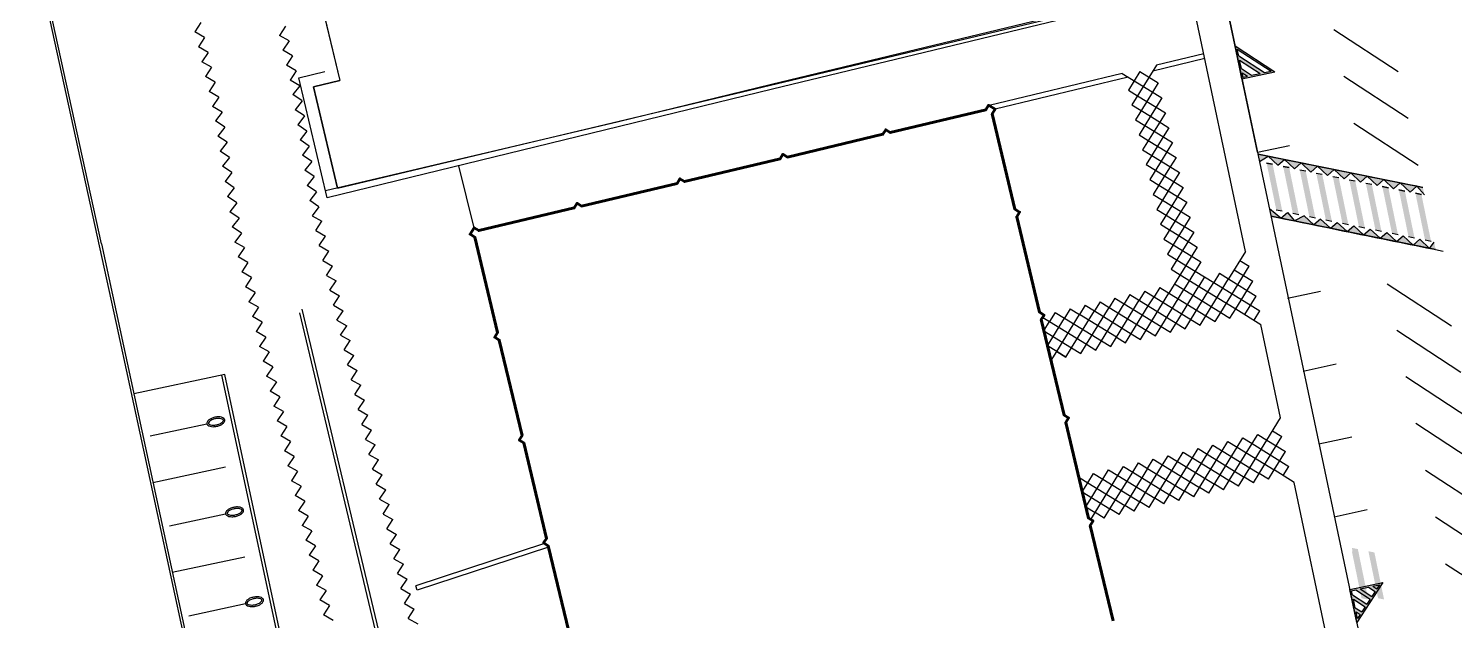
# Model space of a CAD drawing. Header units: millimetres. Extents: x 34038 to 35840, y 10511 to 10922.
# Drawn here: x 34078.7 to 34171.7, y 10635 to 10673.6 of the extents above; entities that cross this region are included whole.
import ezdxf

# ---------------------------------------------------------------- set-up
doc = ezdxf.new("R2010")
doc.units = ezdxf.units.MM
for name, color, linetype in [('_0', 7, 'Continuous'), ('MANTER', 150, 'Continuous'), ('MURO', 2, 'Continuous'), ('PINTURA BRANCA', 7, 'Continuous'), ('piso2', 2, 'Continuous')]:
    doc.layers.add(name, color=color, linetype=linetype)
doc.layers.add('PROJEÇÃO DAS EDIFICAÇÕES', color=4, linetype='Continuous', lineweight=60)

# ---------------------------------------------------------------- blocks, each defined once
blk = doc.blocks.new('12')
at = {"layer": 'PINTURA BRANCA'}
h = blk.add_hatch(color=256, dxfattribs=at)
h.paths.add_polyline_path([(709.506, 866.588), (709.335, 866.325), (709.243, 866.759)], flags=16)
h.paths.add_polyline_path([(709.185, 867.036), (709.616, 866.755), (709.834, 867.091), (709.068, 867.59)], flags=16)
h.paths.add_polyline_path([(710.335, 868.435), (710.598, 868.264), (710.769, 868.527)], flags=16)
h.paths.add_polyline_path([(710.058, 868.377), (710.489, 868.096), (710.27, 867.761), (709.504, 868.26)], flags=16)
h.paths.add_polyline_path([(710.985, 868.675), (709.287, 866.068), (708.832, 868.22)])
h.paths.add_polyline_path([(709.009, 867.866), (709.943, 867.258), (710.161, 867.593), (709.228, 868.201), (708.951, 868.143)], flags=16)
for p, q in [((708.832, 868.22), (710.985, 868.675)), ((709.287, 866.068), (708.832, 868.22)), ((708.951, 868.143), (709.228, 868.201)), ((709.009, 867.866), (708.951, 868.143)), ((709.228, 868.201), (710.161, 867.593)), ((710.985, 868.675), (709.287, 866.068)), ((709.504, 868.26), (710.058, 868.377)), ((709.504, 868.26), (710.27, 867.761)), ((710.058, 868.377), (710.489, 868.096)), ((710.489, 868.096), (710.27, 867.761)), ((710.335, 868.435), (710.769, 868.527)), ((710.335, 868.435), (710.598, 868.264)), ((710.769, 868.527), (710.598, 868.264)), ((709.009, 867.866), (709.943, 867.258)), ((709.185, 867.036), (709.068, 867.59)), ((709.068, 867.59), (709.834, 867.091)), ((709.185, 867.036), (709.616, 866.755)), ((709.834, 867.091), (709.616, 866.755)), ((710.161, 867.593), (709.943, 867.258)), ((709.335, 866.325), (709.243, 866.759)), ((709.243, 866.759), (709.506, 866.588)), ((709.506, 866.588), (709.335, 866.325))]:
    blk.add_line(p, q, dxfattribs=at)
blk = doc.blocks.new('A$C14A8398F')
for p, q in [((0.071, -2.334), (-0.429, -1.803)), ((0.071, -2.334), (0.571, -1.803)), ((1.071, -2.334), (0.571, -1.803)), ((1.071, -2.334), (1.571, -1.803)), ((2.071, -2.334), (1.571, -1.803)), ((2.071, -2.334), (2.571, -1.803)), ((3.071, -2.334), (2.571, -1.803)), ((3.071, -2.334), (3.571, -1.803)), ((4.071, -2.334), (3.571, -1.803)), ((4.071, -2.334), (4.571, -1.803)), ((5.071, -2.334), (4.571, -1.803)), ((5.071, -2.334), (5.571, -1.803)), ((6.071, -2.334), (5.571, -1.803)), ((6.071, -2.334), (6.571, -1.803)), ((7.071, -2.334), (6.571, -1.803)), ((7.071, -2.334), (7.571, -1.803)), ((8.071, -2.334), (7.571, -1.803))]:
    blk.add_line(p, q)

msp = doc.modelspace()

# ---------------------------------------------------------------- hatches: boundary and pattern name
at = {"layer": '_0'}
h = msp.add_hatch(color=2, dxfattribs=at)
h.dxf.hatch_style = 1
h.paths.add_polyline_path([(34169.678, 10663.225), (34169.283, 10663.305), (34169.78, 10662.736), (34169.704, 10663.105)])
h.paths.add_polyline_path([(34169.283, 10663.305), (34169.087, 10663.344), (34168.205, 10663.523), (34168.849, 10662.925)])
h.paths.add_polyline_path([(34168.205, 10663.523), (34168.009, 10663.563), (34167.323, 10663.702), (34167.127, 10663.741), (34167.77, 10663.143)])
h.paths.add_polyline_path([(34167.127, 10663.741), (34166.931, 10663.781), (34166.049, 10663.96), (34166.692, 10663.361)])
h.paths.add_polyline_path([(34166.049, 10663.96), (34165.853, 10663.999), (34165.167, 10664.138), (34164.971, 10664.178), (34165.614, 10663.579)])
h.paths.add_polyline_path([(34164.971, 10664.178), (34164.775, 10664.218), (34164.089, 10664.357), (34163.893, 10664.396), (34164.536, 10663.798)])
h.paths.add_polyline_path([(34163.893, 10664.396), (34163.697, 10664.436), (34162.815, 10664.615), (34163.458, 10664.016)])
h.paths.add_polyline_path([(34162.815, 10664.615), (34162.619, 10664.654), (34161.737, 10664.833), (34162.38, 10664.234)])
h.paths.add_polyline_path([(34161.737, 10664.833), (34161.54, 10664.873), (34160.658, 10665.051), (34161.302, 10664.452)])
h.paths.add_polyline_path([(34160.658, 10665.051), (34160.462, 10665.091), (34159.58, 10665.269), (34160.224, 10664.671)])
h.paths.add_polyline_path([(34159.58, 10665.269), (34159.384, 10665.309), (34158.915, 10665.404), (34159.019, 10664.914)])
h = msp.add_hatch(color=2, dxfattribs=at)
h.dxf.hatch_style = 1
h.paths.add_polyline_path([(34159.667, 10661.842), (34159.771, 10661.352), (34160.223, 10661.261), (34160.419, 10661.221)])
h.paths.add_polyline_path([(34160.855, 10661.601), (34160.419, 10661.221), (34161.301, 10661.042)])
h.paths.add_polyline_path([(34161.933, 10661.383), (34161.301, 10661.042), (34162.575, 10660.784)])
h.paths.add_polyline_path([(34163.011, 10661.165), (34162.575, 10660.784), (34163.653, 10660.566)])
h.paths.add_polyline_path([(34164.089, 10660.946), (34163.653, 10660.566), (34163.849, 10660.526), (34164.731, 10660.348)])
h.paths.add_polyline_path([(34165.167, 10660.728), (34164.731, 10660.348), (34164.927, 10660.308), (34165.81, 10660.129)])
h.paths.add_polyline_path([(34166.245, 10660.51), (34165.81, 10660.129), (34166.888, 10659.911)])
h.paths.add_polyline_path([(34167.324, 10660.292), (34166.888, 10659.911), (34167.966, 10659.693)])
h.paths.add_polyline_path([(34168.402, 10660.074), (34167.966, 10659.693), (34168.162, 10659.653), (34169.044, 10659.474)])
h.paths.add_polyline_path([(34169.48, 10659.855), (34169.044, 10659.474), (34169.24, 10659.435), (34170.122, 10659.256)])
h.paths.add_polyline_path([(34170.411, 10659.667), (34170.122, 10659.256), (34170.318, 10659.216), (34170.512, 10659.177)])
at = {"layer": 'PINTURA BRANCA'}
h = msp.add_hatch(color=256, dxfattribs=at)
h.paths.add_polyline_path([(34157.666, 10671.807), (34159.342, 10670.716), (34159.776, 10670.807), (34157.574, 10672.242)], flags=16)
h.paths.add_polyline_path([(34157.724, 10671.531), (34159.065, 10670.657), (34158.511, 10670.54), (34157.841, 10670.977)], flags=16)
h.paths.add_polyline_path([(34157.899, 10670.7), (34158.235, 10670.482), (34157.958, 10670.424)], flags=16)
h.paths.add_polyline_path([(34157.881, 10670.305), (34160.033, 10670.759), (34157.426, 10672.458)])
for color, points in [(256, [(34160.12, 10661.75), (34160.512, 10661.671), (34159.881, 10664.74), (34159.488, 10664.819)]), (256, [(34161.198, 10661.532), (34161.59, 10661.452), (34160.959, 10664.522), (34160.567, 10664.601)]), (256, [(34162.276, 10661.314), (34162.668, 10661.234), (34162.037, 10664.303), (34161.645, 10664.383)]), (256, [(34163.354, 10661.095), (34163.746, 10661.016), (34163.115, 10664.085), (34162.723, 10664.165)]), (256, [(34164.432, 10660.877), (34164.824, 10660.798), (34164.193, 10663.867), (34163.801, 10663.946)]), (256, [(34165.51, 10660.659), (34165.902, 10660.579), (34165.271, 10663.649), (34164.879, 10663.728)]), (256, [(34166.589, 10660.441), (34166.981, 10660.361), (34166.349, 10663.431), (34165.957, 10663.51)]), (256, [(34167.667, 10660.222), (34168.059, 10660.143), (34167.427, 10663.212), (34167.035, 10663.292)]), (256, [(34168.745, 10660.004), (34169.137, 10659.925), (34168.506, 10662.994), (34168.114, 10663.073)]), (256, [(34169.823, 10659.786), (34170.215, 10659.707), (34169.584, 10662.776), (34169.192, 10662.855)]), (256, [(34165.679, 10636.652), (34166.071, 10636.573), (34165.44, 10639.642), (34165.048, 10639.722)]), (256, [(34165.679, 10636.652), (34166.071, 10636.573), (34165.44, 10639.642), (34165.048, 10639.722)]), (2, [(34165.679, 10636.434), (34166.071, 10636.355), (34165.44, 10639.424), (34165.048, 10639.503)]), (256, [(34166.757, 10636.434), (34167.149, 10636.355), (34166.518, 10639.424), (34166.126, 10639.503)]), (256, [(34166.757, 10636.434), (34167.149, 10636.355), (34166.518, 10639.424), (34166.126, 10639.503)])]:
    msp.add_hatch(color=color, dxfattribs=at).paths.add_polyline_path(points)

# ---------------------------------------------------------------- linework, layer by layer
for p, q in [((34145.653, 10728.228), (34165.048, 10636.355)), ((34158.11, 10659.054), (34150.377, 10695.686)), ((34078.723, 10680.506), (34084.451, 10654.352)), ((34078.869, 10680.538), (34083.467, 10659.547)), ((34097.199, 10677.862), (34099.024, 10670.202)), ((34154.425, 10676.51), (34127.185, 10669.939)), ((34154.487, 10676.217), (34127.255, 10669.647)), ((34089.971, 10673.984), (34089.571, 10673.375)), ((34090.203, 10673.011), (34089.571, 10673.375)), ((34095.486, 10673.755), (34095.086, 10673.146)), ((34095.718, 10672.782), (34095.086, 10673.146)), ((34090.203, 10673.011), (34089.803, 10672.402)), ((34090.435, 10672.038), (34089.803, 10672.402)), ((34095.718, 10672.782), (34095.317, 10672.173)), ((34095.949, 10671.81), (34095.317, 10672.173)), ((34090.435, 10672.038), (34090.034, 10671.429)), ((34090.666, 10671.066), (34090.034, 10671.429)), ((34095.949, 10671.81), (34095.549, 10671.2)), ((34096.181, 10670.837), (34095.549, 10671.2)), ((34155.455, 10671.632), (34152.062, 10670.813)), ((34155.39, 10671.939), (34152.296, 10671.193)), ((34090.666, 10671.066), (34090.266, 10670.456)), ((34090.898, 10670.093), (34090.266, 10670.456)), ((34096.181, 10670.837), (34095.78, 10670.227)), ((34096.346, 10670.387), (34098.06, 10670.795)), ((34098.213, 10662.547), (34096.346, 10670.387)), ((34150.073, 10670.657), (34141.398, 10668.564)), ((34150.451, 10670.424), (34141.776, 10668.332)), ((34090.898, 10670.093), (34090.498, 10669.483)), ((34091.13, 10669.12), (34090.498, 10669.483)), ((34096.413, 10669.864), (34095.78, 10670.227)), ((34097.31, 10669.794), (34099.024, 10670.202)), ((34098.885, 10663.181), (34097.31, 10669.794)), ((34127.255, 10669.647), (34098.213, 10662.547)), ((34127.184, 10669.939), (34117.198, 10667.497)), ((34150.473, 10669.58), (34151.075, 10669.21)), ((34152.419, 10670.044), (34152.048, 10669.441)), ((34091.13, 10669.12), (34090.729, 10668.511)), ((34091.361, 10668.147), (34090.729, 10668.511)), ((34150.705, 10668.608), (34151.307, 10668.237)), ((34152.65, 10669.071), (34152.28, 10668.469)), ((34117.201, 10667.498), (34098.106, 10662.997)), ((34150.937, 10667.635), (34151.539, 10667.264)), ((34152.882, 10668.098), (34152.512, 10667.496)), ((34151.168, 10666.662), (34151.77, 10666.291)), ((34153.114, 10667.125), (34152.743, 10666.523)), ((34151.4, 10665.689), (34152.002, 10665.319)), ((34153.345, 10666.152), (34152.975, 10665.55)), ((34151.631, 10664.716), (34152.234, 10664.346)), ((34153.577, 10665.18), (34153.206, 10664.577)), ((34107.792, 10660.597), (34106.802, 10664.646)), ((34151.863, 10663.744), (34152.465, 10663.373)), ((34153.809, 10664.207), (34153.438, 10663.605)), ((34154.04, 10663.234), (34153.67, 10662.632)), ((34152.095, 10662.771), (34152.697, 10662.4)), ((34154.272, 10662.261), (34153.901, 10661.659)), ((34097.223, 10661.386), (34097.855, 10661.023)), ((34097.455, 10660.413), (34097.855, 10661.023)), ((34152.326, 10661.798), (34152.929, 10661.427)), ((34154.504, 10661.288), (34154.133, 10660.686)), ((34097.455, 10660.413), (34098.087, 10660.05)), ((34097.686, 10659.44), (34098.087, 10660.05)), ((34152.558, 10660.825), (34153.16, 10660.455)), ((34083.482, 10659.551), (34089.395, 10632.153)), ((34092.804, 10659.306), (34092.172, 10659.669)), ((34092.804, 10659.306), (34092.403, 10658.696)), ((34097.686, 10659.44), (34098.318, 10659.077)), ((34097.918, 10658.468), (34098.318, 10659.077)), ((34093.035, 10658.333), (34092.403, 10658.696)), ((34093.035, 10658.333), (34092.635, 10657.724)), ((34097.918, 10658.468), (34098.55, 10658.104)), ((34155.199, 10658.37), (34154.828, 10657.768)), ((34158.11, 10659.054), (34157.005, 10657.258)), ((34093.267, 10657.36), (34092.635, 10657.724)), ((34093.267, 10657.36), (34092.867, 10656.751)), ((34098.15, 10657.495), (34098.55, 10658.104)), ((34098.15, 10657.495), (34098.782, 10657.131)), ((34153.253, 10657.907), (34153.855, 10657.536)), ((34156.403, 10657.629), (34156.033, 10657.027)), ((34156.403, 10657.629), (34157.005, 10657.258)), ((34093.499, 10656.387), (34092.867, 10656.751)), ((34093.499, 10656.387), (34093.098, 10655.778)), ((34098.381, 10656.522), (34098.782, 10657.131)), ((34098.381, 10656.522), (34099.013, 10656.159)), ((34093.73, 10655.415), (34093.098, 10655.778)), ((34093.73, 10655.415), (34093.33, 10654.805)), ((34098.613, 10655.549), (34099.013, 10656.159)), ((34098.613, 10655.549), (34099.245, 10655.186)), ((34093.962, 10654.442), (34093.33, 10654.805)), ((34093.962, 10654.442), (34093.562, 10653.832)), ((34096.407, 10655.049), (34101.451, 10633.867)), ((34096.556, 10655.286), (34103.458, 10626.302)), ((34098.845, 10654.577), (34099.245, 10655.186)), ((34098.845, 10654.577), (34099.477, 10654.213)), ((34084.451, 10654.352), (34088.907, 10633.701)), ((34094.194, 10653.469), (34093.562, 10653.832)), ((34099.076, 10653.604), (34099.477, 10654.213)), ((34099.076, 10653.604), (34099.708, 10653.24)), ((34160.401, 10648.204), (34159.114, 10654.3)), ((34094.194, 10653.469), (34093.793, 10652.86)), ((34094.425, 10652.496), (34093.793, 10652.86)), ((34099.308, 10652.631), (34099.708, 10653.24)), ((34099.308, 10652.631), (34099.94, 10652.267)), ((34094.425, 10652.496), (34094.025, 10651.887)), ((34094.657, 10651.523), (34094.025, 10651.887)), ((34099.539, 10651.658), (34099.94, 10652.267)), ((34099.539, 10651.658), (34100.172, 10651.295)), ((34094.657, 10651.523), (34094.257, 10650.914)), ((34094.889, 10650.551), (34094.257, 10650.914)), ((34099.771, 10650.685), (34100.172, 10651.295)), ((34094.889, 10650.551), (34094.488, 10649.941)), ((34095.12, 10649.578), (34094.488, 10649.941)), ((34099.771, 10650.685), (34100.403, 10650.322)), ((34100.003, 10649.713), (34100.403, 10650.322)), ((34095.12, 10649.578), (34094.72, 10648.968)), ((34095.352, 10648.605), (34094.72, 10648.968)), ((34100.003, 10649.713), (34100.635, 10649.349)), ((34100.234, 10648.74), (34100.635, 10649.349)), ((34095.352, 10648.605), (34094.951, 10647.996)), ((34095.584, 10647.632), (34094.951, 10647.996)), ((34100.234, 10648.74), (34100.867, 10648.376)), ((34100.466, 10647.767), (34100.867, 10648.376)), ((34159.507, 10646.752), (34160.401, 10648.204)), ((34095.584, 10647.632), (34095.183, 10647.023)), ((34095.815, 10646.659), (34095.183, 10647.023)), ((34100.466, 10647.767), (34101.098, 10647.403)), ((34100.698, 10646.794), (34101.098, 10647.403)), ((34158.534, 10646.52), (34158.905, 10647.123)), ((34158.905, 10647.123), (34159.507, 10646.752)), ((34095.815, 10646.659), (34095.415, 10646.05)), ((34096.047, 10645.687), (34095.415, 10646.05)), ((34100.698, 10646.794), (34101.33, 10646.431)), ((34100.929, 10645.821), (34101.33, 10646.431)), ((34154.643, 10645.594), (34155.014, 10646.196)), ((34155.014, 10646.196), (34155.616, 10645.826)), ((34155.616, 10645.826), (34155.987, 10646.428)), ((34155.987, 10646.428), (34158.395, 10644.945)), ((34156.589, 10646.057), (34156.959, 10646.659)), ((34156.959, 10646.659), (34157.562, 10646.289)), ((34157.562, 10646.289), (34157.932, 10646.891)), ((34157.932, 10646.891), (34158.534, 10646.52)), ((34096.047, 10645.687), (34095.646, 10645.077)), ((34100.929, 10645.821), (34101.562, 10645.458)), ((34101.161, 10644.849), (34101.562, 10645.458)), ((34150.752, 10644.667), (34151.123, 10645.269)), ((34151.123, 10645.269), (34151.725, 10644.899)), ((34151.725, 10644.899), (34152.095, 10645.501)), ((34152.095, 10645.501), (34154.504, 10644.019)), ((34152.698, 10645.131), (34153.068, 10645.733)), ((34153.068, 10645.733), (34153.67, 10645.362)), ((34153.67, 10645.362), (34154.041, 10645.964)), ((34154.041, 10645.964), (34156.45, 10644.482)), ((34096.279, 10644.714), (34095.646, 10645.077)), ((34096.279, 10644.714), (34095.878, 10644.104)), ((34101.161, 10644.849), (34101.793, 10644.485)), ((34101.393, 10643.876), (34101.793, 10644.485)), ((34147.231, 10644.343), (34147.834, 10643.972)), ((34147.834, 10643.972), (34148.204, 10644.575)), ((34148.204, 10644.575), (34148.806, 10644.204)), ((34148.806, 10644.204), (34149.177, 10644.806)), ((34149.177, 10644.806), (34149.779, 10644.436)), ((34149.779, 10644.436), (34150.15, 10645.038)), ((34150.15, 10645.038), (34150.752, 10644.667)), ((34155.709, 10643.278), (34156.45, 10644.482)), ((34157.654, 10643.741), (34158.395, 10644.945)), ((34158.627, 10643.973), (34158.025, 10644.343)), ((34158.627, 10643.973), (34158.998, 10644.575)), ((34159.6, 10644.204), (34158.998, 10644.575)), ((34159.6, 10644.204), (34159.97, 10644.807)), ((34161.289, 10643.995), (34159.97, 10644.807)), ((34096.51, 10643.741), (34095.878, 10644.104)), ((34096.51, 10643.741), (34096.11, 10643.132)), ((34101.393, 10643.876), (34102.025, 10643.512)), ((34101.624, 10642.903), (34102.025, 10643.512)), ((34153.763, 10642.814), (34154.504, 10644.019)), ((34154.736, 10643.046), (34154.134, 10643.417)), ((34154.736, 10643.046), (34155.106, 10643.648)), ((34155.709, 10643.278), (34155.106, 10643.648)), ((34156.681, 10643.509), (34156.079, 10643.88)), ((34156.681, 10643.509), (34157.052, 10644.112)), ((34157.654, 10643.741), (34157.052, 10644.112)), ((34166.26, 10620.45), (34161.289, 10643.995)), ((34096.742, 10642.768), (34096.11, 10643.132)), ((34096.742, 10642.768), (34096.341, 10642.159)), ((34101.624, 10642.903), (34102.257, 10642.539)), ((34101.856, 10641.93), (34102.257, 10642.539)), ((34149.872, 10641.888), (34150.242, 10642.49)), ((34150.845, 10642.119), (34150.242, 10642.49)), ((34150.845, 10642.119), (34151.215, 10642.722)), ((34151.817, 10642.351), (34151.215, 10642.722)), ((34151.817, 10642.351), (34152.188, 10642.953)), ((34152.79, 10642.583), (34152.188, 10642.953)), ((34152.79, 10642.583), (34153.161, 10643.185)), ((34153.763, 10642.814), (34153.161, 10643.185)), ((34096.974, 10641.795), (34096.341, 10642.159)), ((34096.974, 10641.795), (34096.573, 10641.186)), ((34101.856, 10641.93), (34102.488, 10641.567)), ((34102.088, 10640.957), (34102.488, 10641.567)), ((34148.019, 10641.575), (34148.297, 10642.027)), ((34148.899, 10641.656), (34148.297, 10642.027)), ((34148.899, 10641.656), (34149.27, 10642.258)), ((34149.872, 10641.888), (34149.27, 10642.258)), ((34097.205, 10640.823), (34096.573, 10641.186)), ((34097.205, 10640.823), (34096.805, 10640.213)), ((34102.088, 10640.957), (34102.72, 10640.594)), ((34102.319, 10639.985), (34102.72, 10640.594)), ((34097.437, 10639.85), (34096.805, 10640.213)), ((34097.437, 10639.85), (34097.036, 10639.24)), ((34102.319, 10639.985), (34102.951, 10639.621)), ((34102.551, 10639.012), (34102.951, 10639.621)), ((34112.383, 10640.004), (34103.98, 10637.25)), ((34112.649, 10639.776), (34104.083, 10636.968)), ((34097.669, 10638.877), (34097.036, 10639.24)), ((34097.669, 10638.877), (34097.268, 10638.268)), ((34102.551, 10639.012), (34103.183, 10638.648)), ((34102.783, 10638.039), (34103.183, 10638.648)), ((34097.9, 10637.904), (34097.268, 10638.268)), ((34097.9, 10637.904), (34097.5, 10637.295)), ((34102.783, 10638.039), (34103.415, 10637.675)), ((34098.132, 10636.931), (34097.5, 10637.295)), ((34098.132, 10636.931), (34097.731, 10636.322)), ((34103.014, 10637.066), (34103.415, 10637.675)), ((34103.014, 10637.066), (34103.646, 10636.703)), ((34104.083, 10636.968), (34103.98, 10637.25)), ((34098.363, 10635.959), (34097.731, 10636.322)), ((34098.363, 10635.959), (34097.963, 10635.349)), ((34103.246, 10636.093), (34103.646, 10636.703)), ((34103.246, 10636.093), (34103.878, 10635.73)), ((34165.048, 10636.355), (34165.631, 10633.568)), ((34098.595, 10634.986), (34097.963, 10635.349)), ((34103.478, 10635.121), (34103.878, 10635.73)), ((34103.478, 10635.121), (34104.11, 10634.757))]:
    msp.add_line(p, q)
at = {"color": 9}
for p, q in [((34152.296, 10671.193), (34150.705, 10668.608)), ((34150.073, 10670.657), (34151.446, 10669.812)), ((34151.214, 10670.785), (34150.473, 10669.58)), ((34151.214, 10670.785), (34152.419, 10670.044)), ((34151.446, 10669.812), (34152.65, 10669.071)), ((34152.048, 10669.441), (34151.678, 10668.839)), ((34151.678, 10668.839), (34150.937, 10667.635)), ((34151.075, 10669.21), (34151.678, 10668.839)), ((34151.678, 10668.839), (34152.882, 10668.098)), ((34152.28, 10668.469), (34151.909, 10667.866)), ((34151.909, 10667.866), (34151.168, 10666.662)), ((34151.307, 10668.237), (34151.909, 10667.866)), ((34151.909, 10667.866), (34153.114, 10667.125)), ((34152.512, 10667.496), (34152.141, 10666.894)), ((34152.141, 10666.894), (34151.4, 10665.689)), ((34151.539, 10667.264), (34152.141, 10666.894)), ((34152.141, 10666.894), (34153.345, 10666.152)), ((34152.743, 10666.523), (34152.373, 10665.921)), ((34152.373, 10665.921), (34151.631, 10664.716)), ((34151.77, 10666.291), (34152.373, 10665.921)), ((34152.373, 10665.921), (34153.577, 10665.18)), ((34152.604, 10664.948), (34151.863, 10663.744)), ((34152.002, 10665.319), (34152.604, 10664.948)), ((34152.975, 10665.55), (34152.604, 10664.948)), ((34152.604, 10664.948), (34153.809, 10664.207)), ((34152.836, 10663.975), (34152.095, 10662.771)), ((34152.234, 10664.346), (34152.836, 10663.975)), ((34153.206, 10664.577), (34152.836, 10663.975)), ((34152.836, 10663.975), (34154.04, 10663.234)), ((34153.068, 10663.002), (34152.326, 10661.798)), ((34152.465, 10663.373), (34153.068, 10663.002)), ((34153.438, 10663.605), (34153.068, 10663.002)), ((34153.068, 10663.002), (34154.272, 10662.261)), ((34153.299, 10662.03), (34152.558, 10660.825)), ((34152.697, 10662.4), (34153.299, 10662.03)), ((34153.67, 10662.632), (34153.299, 10662.03)), ((34153.299, 10662.03), (34154.504, 10661.288)), ((34153.531, 10661.057), (34152.79, 10659.852)), ((34152.929, 10661.427), (34153.531, 10661.057)), ((34153.901, 10661.659), (34153.531, 10661.057)), ((34153.531, 10661.057), (34154.735, 10660.316)), ((34153.763, 10660.084), (34153.021, 10658.88)), ((34153.16, 10660.455), (34153.763, 10660.084)), ((34154.133, 10660.686), (34153.763, 10660.084)), ((34153.763, 10660.084), (34154.967, 10659.343)), ((34154.735, 10660.316), (34153.994, 10659.111)), ((34152.79, 10659.852), (34153.994, 10659.111)), ((34153.994, 10659.111), (34153.253, 10657.907)), ((34153.994, 10659.111), (34155.199, 10658.37)), ((34154.967, 10659.343), (34154.226, 10658.138)), ((34153.021, 10658.88), (34154.226, 10658.138)), ((34157.743, 10658.457), (34158.345, 10658.086)), ((34153.855, 10657.536), (34155.662, 10656.424)), ((34154.828, 10657.768), (34154.087, 10656.563)), ((34155.43, 10657.397), (34155.06, 10656.795)), ((34155.523, 10654.849), (34157.005, 10657.258)), ((34156.496, 10655.081), (34158.345, 10658.086)), ((34157.005, 10657.258), (34158.812, 10656.147)), ((34157.376, 10657.861), (34158.58, 10657.119)), ((34151.632, 10653.923), (34153.114, 10656.332)), ((34153.485, 10656.934), (34154.087, 10656.563)), ((34153.577, 10654.386), (34155.06, 10656.795)), ((34153.716, 10655.961), (34154.087, 10656.563)), ((34154.087, 10656.563), (34156.496, 10655.081)), ((34155.662, 10656.424), (34157.469, 10655.313)), ((34156.033, 10657.027), (34159.038, 10655.178)), ((34157.469, 10655.313), (34158.58, 10657.119)), ((34147.741, 10652.996), (34149.223, 10655.405)), ((34148.713, 10653.228), (34150.196, 10655.637)), ((34149.223, 10655.405), (34151.632, 10653.923)), ((34149.686, 10653.46), (34151.169, 10655.868)), ((34150.196, 10655.637), (34152.605, 10654.154)), ((34151.771, 10655.498), (34152.141, 10656.1)), ((34151.771, 10655.498), (34153.577, 10654.386)), ((34152.141, 10656.1), (34154.55, 10654.618)), ((34153.716, 10655.961), (34155.523, 10654.849)), ((34158.071, 10654.942), (34158.812, 10656.147)), ((34144.961, 10653.876), (34145.332, 10654.479)), ((34145.193, 10652.903), (34146.305, 10654.71)), ((34145.332, 10654.479), (34147.741, 10652.996)), ((34145.795, 10652.533), (34147.277, 10654.942)), ((34146.305, 10654.71), (34148.713, 10653.228)), ((34146.768, 10652.765), (34148.25, 10655.173)), ((34149.686, 10653.46), (34147.277, 10654.942)), ((34148.25, 10655.173), (34150.659, 10653.691)), ((34158.667, 10654.575), (34159.038, 10655.178)), ((34144.961, 10653.876), (34146.768, 10652.765)), ((34145.795, 10652.533), (34145.193, 10652.903)), ((34158.998, 10644.575), (34160.48, 10646.984)), ((34159.878, 10647.354), (34160.48, 10646.984)), ((34155.106, 10643.648), (34156.589, 10646.057)), ((34156.45, 10644.482), (34157.562, 10646.289)), ((34157.052, 10644.112), (34158.534, 10646.52)), ((34157.562, 10646.289), (34159.97, 10644.807)), ((34158.395, 10644.945), (34159.507, 10646.752)), ((34158.534, 10646.52), (34160.943, 10645.038)), ((34159.507, 10646.752), (34160.712, 10646.011)), ((34151.215, 10642.722), (34152.698, 10645.131)), ((34152.188, 10642.953), (34153.67, 10645.362)), ((34153.161, 10643.185), (34154.643, 10645.594)), ((34153.67, 10645.362), (34156.079, 10643.88)), ((34154.504, 10644.019), (34155.616, 10645.826)), ((34155.616, 10645.826), (34158.025, 10644.343)), ((34159.97, 10644.807), (34160.712, 10646.011)), ((34147.695, 10642.397), (34148.806, 10644.204)), ((34148.297, 10642.027), (34149.779, 10644.436)), ((34148.806, 10644.204), (34151.215, 10642.722)), ((34149.27, 10642.258), (34150.752, 10644.667)), ((34149.779, 10644.436), (34152.188, 10642.953)), ((34151.725, 10644.899), (34150.242, 10642.49)), ((34150.752, 10644.667), (34153.161, 10643.185)), ((34151.725, 10644.899), (34154.134, 10643.417)), ((34156.45, 10644.482), (34157.052, 10644.112)), ((34160.573, 10644.436), (34160.943, 10645.038)), ((34147.463, 10643.37), (34147.834, 10643.972)), ((34147.463, 10643.37), (34149.27, 10642.258)), ((34147.834, 10643.972), (34150.242, 10642.49)), ((34147.695, 10642.397), (34148.297, 10642.027))]:
    msp.add_line(p, q, dxfattribs=at)
at = {"color": 8}
for p, q in [((34158.395, 10644.945), (34158.998, 10644.575)), ((34154.504, 10644.019), (34155.106, 10643.648))]:
    msp.add_line(p, q, dxfattribs=at)
at = {"layer": '_0', "color": 2}
for p, q in [((34158.891, 10665.52), (34155.35, 10682.292)), ((34169.676, 10663.225), (34158.914, 10665.404)), ((34158.914, 10665.404), (34159.384, 10665.309)), ((34159.019, 10664.914), (34159.58, 10665.269)), ((34159.384, 10665.309), (34159.776, 10665.23)), ((34159.488, 10664.819), (34159.881, 10664.74)), ((34159.58, 10665.269), (34160.224, 10664.671)), ((34159.776, 10665.23), (34160.462, 10665.091)), ((34160.224, 10664.671), (34160.658, 10665.051)), ((34160.462, 10665.091), (34160.854, 10665.011)), ((34160.658, 10665.051), (34161.302, 10664.452)), ((34160.854, 10665.011), (34161.54, 10664.873)), ((34161.302, 10664.452), (34161.737, 10664.833)), ((34161.54, 10664.873), (34161.933, 10664.793)), ((34161.737, 10664.833), (34162.38, 10664.234)), ((34161.933, 10664.793), (34162.619, 10664.654)), ((34162.619, 10664.654), (34163.011, 10664.575)), ((34160.567, 10664.601), (34160.959, 10664.522)), ((34161.645, 10664.383), (34162.037, 10664.304)), ((34162.38, 10664.234), (34162.815, 10664.615)), ((34162.723, 10664.165), (34163.115, 10664.085)), ((34162.815, 10664.615), (34163.458, 10664.016)), ((34163.011, 10664.575), (34163.697, 10664.436)), ((34163.458, 10664.016), (34163.893, 10664.396)), ((34163.697, 10664.436), (34164.089, 10664.357)), ((34163.801, 10663.946), (34164.193, 10663.867)), ((34163.893, 10664.396), (34164.536, 10663.798)), ((34164.089, 10664.357), (34164.775, 10664.218)), ((34164.536, 10663.798), (34164.971, 10664.178)), ((34164.775, 10664.218), (34165.167, 10664.138)), ((34164.879, 10663.728), (34165.271, 10663.649)), ((34164.971, 10664.178), (34165.614, 10663.579)), ((34165.167, 10664.138), (34165.853, 10663.999)), ((34165.614, 10663.579), (34166.049, 10663.96)), ((34165.853, 10663.999), (34166.245, 10663.92)), ((34166.049, 10663.96), (34166.692, 10663.361)), ((34166.245, 10663.92), (34166.931, 10663.781)), ((34166.692, 10663.361), (34167.127, 10663.741)), ((34166.931, 10663.781), (34167.323, 10663.702)), ((34167.127, 10663.741), (34167.77, 10663.143)), ((34165.957, 10663.51), (34166.349, 10663.431)), ((34167.427, 10663.212), (34167.035, 10663.292)), ((34167.035, 10663.292), (34167.427, 10663.212)), ((34167.323, 10663.702), (34168.009, 10663.563)), ((34167.77, 10663.143), (34168.205, 10663.523)), ((34168.009, 10663.563), (34168.401, 10663.483)), ((34168.113, 10663.073), (34168.505, 10662.994)), ((34168.506, 10662.994), (34168.114, 10663.073)), ((34168.205, 10663.523), (34168.849, 10662.925)), ((34168.401, 10663.483), (34169.087, 10663.344)), ((34168.849, 10662.925), (34169.283, 10663.305)), ((34169.087, 10663.344), (34169.479, 10663.265)), ((34169.678, 10663.225), (34169.087, 10663.344)), ((34169.191, 10662.855), (34169.584, 10662.776)), ((34169.283, 10663.305), (34169.78, 10662.736)), ((34169.479, 10663.265), (34169.678, 10663.225)), ((34160.419, 10661.221), (34159.667, 10661.842)), ((34170.512, 10659.177), (34159.771, 10661.352)), ((34159.771, 10661.352), (34160.223, 10661.261)), ((34160.512, 10661.671), (34160.12, 10661.75)), ((34160.223, 10661.261), (34160.615, 10661.181)), ((34160.419, 10661.221), (34160.855, 10661.601)), ((34160.615, 10661.181), (34161.301, 10661.042)), ((34160.855, 10661.601), (34161.301, 10661.042)), ((34161.933, 10661.383), (34161.301, 10661.042)), ((34161.301, 10661.042), (34161.693, 10660.963)), ((34161.693, 10660.963), (34162.379, 10660.824)), ((34161.933, 10661.383), (34162.575, 10660.784)), ((34163.011, 10661.165), (34162.575, 10660.784)), ((34163.011, 10661.165), (34163.653, 10660.566)), ((34163.746, 10661.016), (34163.354, 10661.095)), ((34163.653, 10660.566), (34164.089, 10660.946)), ((34164.089, 10660.946), (34164.731, 10660.348)), ((34162.379, 10660.824), (34162.771, 10660.745)), ((34162.771, 10660.745), (34163.457, 10660.606)), ((34163.457, 10660.606), (34163.849, 10660.526)), ((34163.849, 10660.526), (34164.535, 10660.387)), ((34164.824, 10660.798), (34164.432, 10660.877)), ((34164.535, 10660.387), (34164.927, 10660.308)), ((34164.731, 10660.348), (34165.167, 10660.728)), ((34164.731, 10660.348), (34164.731, 10660.348)), ((34164.927, 10660.308), (34165.614, 10660.169)), ((34165.167, 10660.728), (34165.81, 10660.129)), ((34165.902, 10660.579), (34165.51, 10660.659)), ((34165.614, 10660.169), (34166.006, 10660.09)), ((34165.81, 10660.129), (34166.245, 10660.51)), ((34166.006, 10660.09), (34166.692, 10659.951)), ((34166.245, 10660.51), (34166.888, 10659.911)), ((34166.981, 10660.361), (34166.589, 10660.441)), ((34166.888, 10659.911), (34167.324, 10660.292)), ((34167.324, 10660.292), (34167.966, 10659.693)), ((34168.059, 10660.143), (34167.667, 10660.222)), ((34167.966, 10659.693), (34168.402, 10660.074)), ((34168.402, 10660.074), (34169.044, 10659.474)), ((34169.137, 10659.925), (34168.745, 10660.004)), ((34166.692, 10659.951), (34167.084, 10659.871)), ((34167.084, 10659.871), (34167.77, 10659.732)), ((34167.77, 10659.732), (34168.162, 10659.653)), ((34168.162, 10659.653), (34168.848, 10659.514)), ((34168.848, 10659.514), (34169.24, 10659.435)), ((34169.044, 10659.474), (34169.48, 10659.855)), ((34169.24, 10659.435), (34169.926, 10659.296)), ((34169.48, 10659.855), (34170.122, 10659.256)), ((34170.215, 10659.707), (34169.823, 10659.786)), ((34169.926, 10659.296), (34170.318, 10659.216)), ((34170.122, 10659.256), (34170.411, 10659.667)), ((34170.318, 10659.216), (34171.004, 10659.077))]:
    msp.add_line(p, q, dxfattribs=at)
at = {"layer": '_0'}
for p, q in [((34159.881, 10664.74), (34159.488, 10664.819)), ((34160.959, 10664.522), (34160.567, 10664.601)), ((34169.584, 10662.776), (34169.192, 10662.855)), ((34161.59, 10661.452), (34161.198, 10661.532)), ((34162.668, 10661.234), (34162.276, 10661.314))]:
    msp.add_line(p, q, dxfattribs=at)
msp.add_lwpolyline([(34098.885, 10663.181), (34154.446, 10676.412), (34150.679, 10694.101), (34138.026, 10691.221), (34137.617, 10692.876), (34135.86, 10692.442), (34135.776, 10692.421), (34136.978, 10687.472), (34097.199, 10677.862), (34099.024, 10670.202), (34097.31, 10669.794), (34098.885, 10663.181)], dxfattribs=at)
at = {"layer": 'MANTER'}
msp.add_lwpolyline([(34149.467, 10634.955), (34147.984, 10641.181), (34148.169, 10641.482), (34147.868, 10641.668), (34146.386, 10647.894), (34146.571, 10648.195), (34146.27, 10648.38), (34144.787, 10654.606), (34144.973, 10654.907), (34144.672, 10655.092), (34143.189, 10661.318), (34143.374, 10661.619), (34143.073, 10661.805), (34141.591, 10668.03), (34141.776, 10668.332), (34141.352, 10668.592), (34141.166, 10668.289), (34134.94, 10666.807), (34134.641, 10666.991), (34134.457, 10666.691), (34128.228, 10665.208), (34127.929, 10665.392), (34127.744, 10665.093), (34121.515, 10663.61), (34121.216, 10663.794), (34121.032, 10663.495), (34114.803, 10662.011), (34114.504, 10662.196), (34114.32, 10661.896), (34108.091, 10660.413), (34107.792, 10660.597), (34107.532, 10660.176), (34107.835, 10659.989), (34109.317, 10653.766), (34109.131, 10653.463), (34109.434, 10653.277), (34110.915, 10647.054), (34110.729, 10646.751), (34111.032, 10646.564), (34112.514, 10640.342), (34112.327, 10640.039), (34112.63, 10639.852), (34114.112, 10633.629)], dxfattribs=at)
at = {"layer": 'MURO'}
for points in [[(34090.881, 10648.238, 0.051099), (34090.649, 10648.162, 0.064948), (34090.485, 10648.063, 0.104203), (34090.372, 10647.925, 0.174705), (34090.358, 10647.818, 0.174705), (34090.415, 10647.727, 0.104203), (34090.574, 10647.648, 0.064948), (34090.765, 10647.624, 0.051099), (34091.007, 10647.651, 0.051099), (34091.239, 10647.726, 0.064948), (34091.404, 10647.826, 0.104203), (34091.516, 10647.963, 0.174705), (34091.531, 10648.07, 0.174705), (34091.474, 10648.162, 0.104203), (34091.314, 10648.241, 0.064948), (34091.124, 10648.264, 0.051099)], [(34090.902, 10648.14, 0.051099), (34090.69, 10648.071, 0.064948), (34090.547, 10647.985, 0.104203), (34090.461, 10647.879, 0.174705), (34090.455, 10647.839, 0.174705), (34090.477, 10647.805, 0.104203), (34090.599, 10647.745, 0.064948), (34090.764, 10647.724, 0.051099), (34090.986, 10647.749, 0.051099), (34091.199, 10647.818, 0.064948), (34091.341, 10647.904, 0.104203), (34091.428, 10648.009, 0.174705), (34091.433, 10648.049, 0.174705), (34091.412, 10648.083, 0.104203), (34091.29, 10648.144, 0.064948), (34091.124, 10648.164, 0.051099)], [(34092.106, 10642.364, 0.051099), (34091.874, 10642.289, 0.064948), (34091.709, 10642.189, 0.104203), (34091.596, 10642.052, 0.174705), (34091.582, 10641.944, 0.174705), (34091.639, 10641.853, 0.104203), (34091.798, 10641.774, 0.064948), (34091.989, 10641.751, 0.051099), (34092.232, 10641.777, 0.051099), (34092.464, 10641.852, 0.064948), (34092.628, 10641.952, 0.104203), (34092.741, 10642.089, 0.174705), (34092.755, 10642.196, 0.174705), (34092.698, 10642.288, 0.104203), (34092.539, 10642.367, 0.064948), (34092.348, 10642.39, 0.051099)], [(34092.127, 10642.266, 0.051099), (34091.914, 10642.197, 0.064948), (34091.772, 10642.111, 0.104203), (34091.685, 10642.005, 0.174705), (34091.68, 10641.965, 0.174705), (34091.701, 10641.931, 0.104203), (34091.823, 10641.871, 0.064948), (34091.988, 10641.85, 0.051099), (34092.211, 10641.875, 0.051099), (34092.423, 10641.944, 0.064948), (34092.565, 10642.03, 0.104203), (34092.652, 10642.136, 0.174705), (34092.657, 10642.175, 0.174705), (34092.636, 10642.21, 0.104203), (34092.514, 10642.27, 0.064948), (34092.349, 10642.29, 0.051099)], [(34093.4, 10636.505, 0.051099), (34093.168, 10636.43, 0.064948), (34093.004, 10636.33, 0.104203), (34092.891, 10636.193, 0.174705), (34092.876, 10636.086, 0.174705), (34092.934, 10635.994, 0.104203), (34093.093, 10635.915, 0.064948), (34093.284, 10635.892, 0.051099), (34093.526, 10635.918, 0.051099), (34093.758, 10635.994, 0.064948), (34093.922, 10636.093, 0.104203), (34094.035, 10636.231, 0.174705), (34094.05, 10636.338, 0.174705), (34093.993, 10636.429, 0.104203), (34093.833, 10636.508, 0.064948), (34093.643, 10636.532, 0.051099)], [(34093.421, 10636.407, 0.051099), (34093.208, 10636.338, 0.064948), (34093.066, 10636.252, 0.104203), (34092.98, 10636.147, 0.174705), (34092.974, 10636.107, 0.174705), (34092.995, 10636.073, 0.104203), (34093.118, 10636.012, 0.064948), (34093.283, 10635.992, 0.051099), (34093.505, 10636.016, 0.051099), (34093.718, 10636.085, 0.064948), (34093.86, 10636.171, 0.104203), (34093.947, 10636.277, 0.174705), (34093.952, 10636.317, 0.174705), (34093.931, 10636.351, 0.104203), (34093.808, 10636.411, 0.064948), (34093.643, 10636.432, 0.051099)]]:
    msp.add_lwpolyline(points, format="xyb", close=True, dxfattribs=at)
at = {"layer": 'PINTURA BRANCA'}
for p, q in [((34157.426, 10672.458), (34156.972, 10674.61)), ((34168.065, 10670.774), (34163.881, 10673.511)), ((34157.881, 10670.305), (34157.426, 10672.458)), ((34157.426, 10672.458), (34160.033, 10670.759)), ((34157.666, 10671.807), (34157.574, 10672.242)), ((34157.574, 10672.242), (34159.776, 10670.807)), ((34157.666, 10671.807), (34159.342, 10670.716)), ((34157.841, 10670.977), (34157.724, 10671.531)), ((34157.724, 10671.531), (34159.065, 10670.657)), ((34157.841, 10670.977), (34158.511, 10670.54)), ((34157.881, 10670.305), (34160.033, 10670.759)), ((34157.958, 10670.424), (34157.899, 10670.7)), ((34157.899, 10670.7), (34158.235, 10670.482)), ((34157.958, 10670.424), (34158.235, 10670.482)), ((34158.511, 10670.54), (34159.065, 10670.657)), ((34159.342, 10670.716), (34159.776, 10670.807)), ((34168.718, 10667.718), (34164.534, 10670.455)), ((34169.371, 10664.662), (34165.187, 10667.399)), ((34158.891, 10665.52), (34160.982, 10665.966)), ((34160.857, 10656.006), (34163.009, 10656.465)), ((34171.537, 10654.19), (34167.353, 10656.927)), ((34172.162, 10651.153), (34167.978, 10653.89)), ((34161.871, 10651.256), (34164.022, 10651.714)), ((34172.751, 10648.139), (34168.567, 10650.876)), ((34173.399, 10645.086), (34169.215, 10647.823)), ((34162.884, 10646.505), (34165.036, 10646.964)), ((34174.047, 10642.034), (34169.862, 10644.771)), ((34174.047, 10642.034), (34169.862, 10644.771)), ((34163.897, 10641.754), (34166.049, 10642.213)), ((34174.695, 10638.981), (34170.51, 10641.718)), ((34175.343, 10635.929), (34171.158, 10638.666)), ((34164.911, 10637.004), (34167.062, 10637.463))]:
    msp.add_line(p, q, dxfattribs=at)
at = {"layer": 'piso2'}
for p, q in [((34154.226, 10658.138), (34153.114, 10656.332)), ((34154.226, 10658.138), (34156.033, 10657.027)), ((34151.539, 10656.471), (34151.169, 10655.868)), ((34151.539, 10656.471), (34152.141, 10656.1)), ((34152.512, 10656.702), (34152.141, 10656.1)), ((34152.512, 10656.702), (34153.716, 10655.961)), ((34154.18, 10654.016), (34155.662, 10656.424)), ((34155.662, 10656.424), (34156.033, 10657.027)), ((34147.648, 10655.544), (34147.277, 10654.942)), ((34147.648, 10655.544), (34148.25, 10655.173)), ((34148.621, 10655.776), (34148.25, 10655.173)), ((34148.621, 10655.776), (34149.223, 10655.405)), ((34149.593, 10656.007), (34149.223, 10655.405)), ((34149.593, 10656.007), (34150.196, 10655.637)), ((34150.566, 10656.239), (34150.196, 10655.637)), ((34150.288, 10653.089), (34151.771, 10655.498)), ((34150.566, 10656.239), (34151.771, 10655.498)), ((34152.234, 10653.552), (34153.716, 10655.961)), ((34144.88, 10654.756), (34145.332, 10654.479)), ((34145.702, 10655.081), (34145.332, 10654.479)), ((34145.702, 10655.081), (34146.305, 10654.71)), ((34146.675, 10655.312), (34146.305, 10654.71)), ((34146.675, 10655.312), (34147.277, 10654.942)), ((34154.55, 10654.618), (34155.152, 10654.247)), ((34155.152, 10654.247), (34155.523, 10654.849)), ((34155.523, 10654.849), (34156.125, 10654.479)), ((34156.125, 10654.479), (34156.496, 10655.081)), ((34156.496, 10655.081), (34157.098, 10654.711)), ((34157.098, 10654.711), (34157.469, 10655.313)), ((34157.469, 10655.313), (34159.114, 10654.3)), ((34150.659, 10653.691), (34151.261, 10653.321)), ((34151.261, 10653.321), (34151.632, 10653.923)), ((34151.632, 10653.923), (34152.234, 10653.552)), ((34152.605, 10654.154), (34153.207, 10653.784)), ((34153.207, 10653.784), (34153.577, 10654.386)), ((34153.577, 10654.386), (34154.18, 10654.016)), ((34146.397, 10652.162), (34146.768, 10652.765)), ((34146.768, 10652.765), (34147.37, 10652.394)), ((34147.37, 10652.394), (34147.741, 10652.996)), ((34147.741, 10652.996), (34148.343, 10652.626)), ((34148.343, 10652.626), (34148.713, 10653.228)), ((34148.713, 10653.228), (34149.316, 10652.857)), ((34149.316, 10652.857), (34149.686, 10653.46)), ((34149.686, 10653.46), (34150.288, 10653.089)), ((34145.424, 10651.931), (34145.795, 10652.533)), ((34145.795, 10652.533), (34146.397, 10652.162)), ((34146.397, 10652.162), (34145.795, 10652.533)), ((34091.52, 10651.034), (34085.602, 10649.763)), ((34097.58, 10621.856), (34091.325, 10650.992)), ((34097.775, 10621.898), (34091.52, 10651.034)), ((34086.665, 10647.026), (34090.358, 10647.818)), ((34086.84, 10643.995), (34091.574, 10645.011)), ((34087.925, 10641.159), (34091.582, 10641.944)), ((34088.1, 10638.129), (34092.833, 10639.145)), ((34089.184, 10635.293), (34092.876, 10636.086))]:
    msp.add_line(p, q, dxfattribs=at)
at = {"layer": 'PROJEÇÃO DAS EDIFICAÇÕES'}
msp.add_lwpolyline([(34149.467, 10634.955), (34147.984, 10641.181), (34148.17, 10641.482), (34147.868, 10641.668), (34146.386, 10647.894), (34146.571, 10648.195), (34146.27, 10648.38), (34144.787, 10654.606), (34144.973, 10654.907), (34144.672, 10655.092), (34143.189, 10661.318), (34143.374, 10661.619), (34143.073, 10661.805), (34141.591, 10668.031), (34141.776, 10668.332), (34141.352, 10668.592), (34141.166, 10668.289), (34134.94, 10666.807), (34134.641, 10666.991), (34134.457, 10666.692), (34128.228, 10665.208), (34127.929, 10665.392), (34127.744, 10665.093), (34121.515, 10663.61), (34121.216, 10663.794), (34121.032, 10663.495), (34114.803, 10662.011), (34114.504, 10662.196), (34114.32, 10661.896), (34108.091, 10660.413), (34107.792, 10660.597), (34107.532, 10660.176), (34107.835, 10659.989), (34109.317, 10653.766), (34109.131, 10653.463), (34109.434, 10653.277), (34110.915, 10647.054), (34110.729, 10646.751), (34111.032, 10646.564), (34112.514, 10640.342), (34112.327, 10640.039), (34112.63, 10639.852), (34114.112, 10633.629)], dxfattribs=at)

# ---------------------------------------------------------------- block references
at = {"rotation": 99.03284541019052}
for p in [(34095.375, 10661.527), (34090.324, 10659.81)]:
    msp.add_blockref('A$C14A8398F', p, dxfattribs=at)
at = {"layer": 'PINTURA BRANCA'}
msp.add_blockref('12', (33456.078, 9768.784), dxfattribs=at)

doc.saveas('drawing.dxf')
